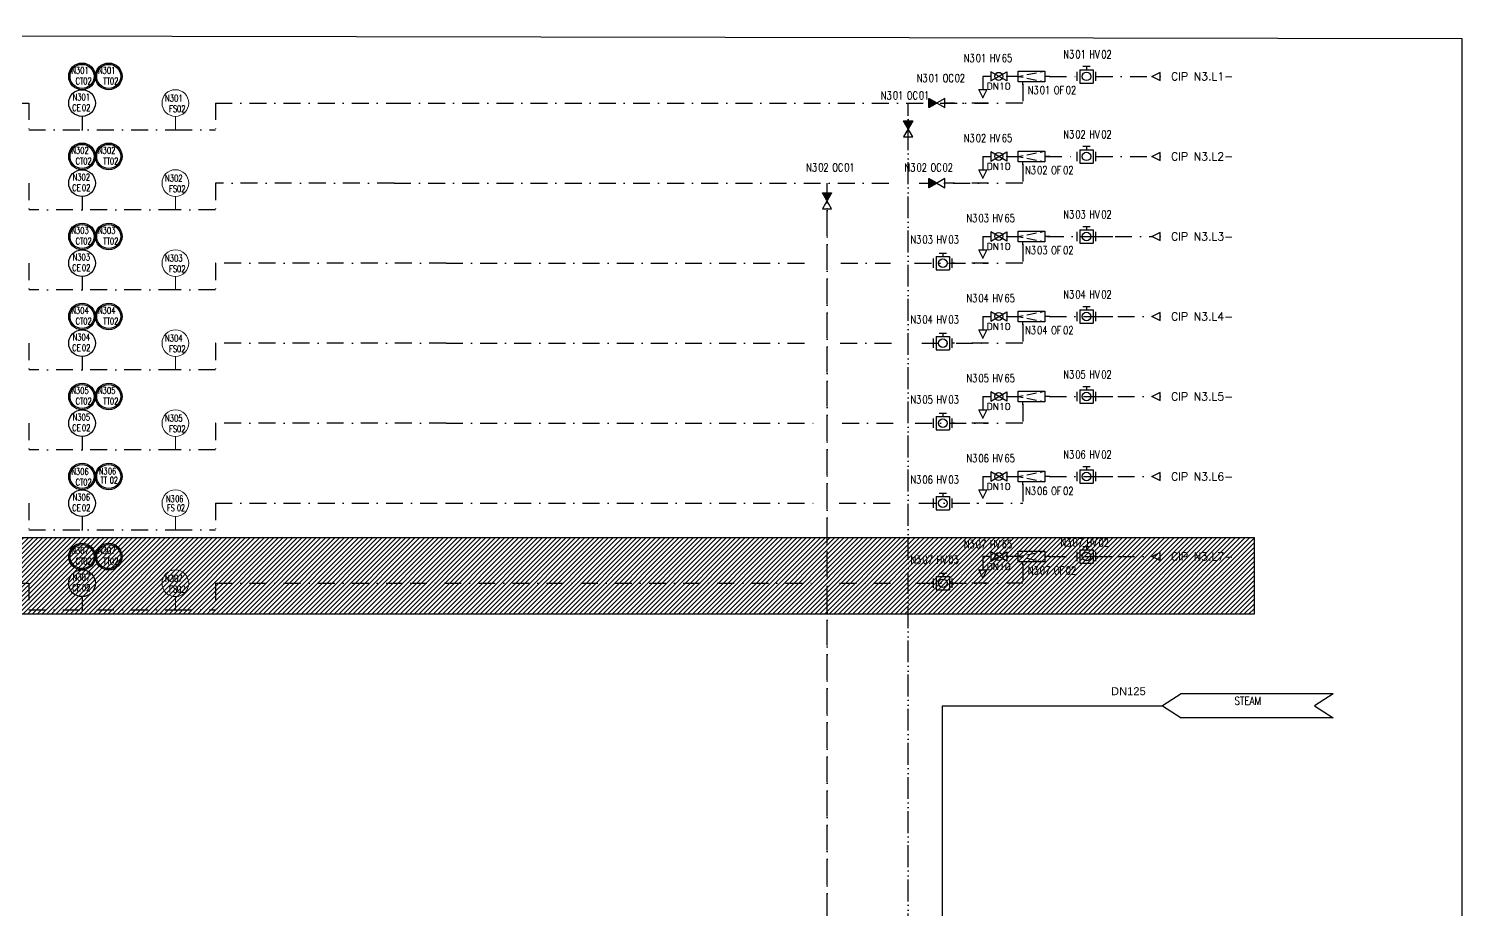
# Model space of a CAD drawing. Header units: inches. Extents: x 23279 to 25519, y 22340 to 23763.
# Drawn here: x 24981 to 25519, y 23376 to 23706 of the extents above; entities that cross this region are included whole.
import ezdxf
from ezdxf.enums import TextEntityAlignment as Align

# ---------------------------------------------------------------- set-up
doc = ezdxf.new("R2010")
doc.units = ezdxf.units.IN
doc.header["$MEASUREMENT"] = 0
doc.linetypes.add('DASHDOT', pattern=[25.4, 12.7, -6.35, 0, -6.35])
doc.linetypes.add('DASHDOT2', pattern=[12.7, 6.35, -3.175, 0, -3.175])
for name, color, linetype in [('20 Pipe Steam Industrial', 231, 'Continuous'), ('DIAMETRE', 7, 'Continuous'), ('FUTUR', 253, 'DASHDOT'), ('Future', 140, 'Continuous'), ('LIBELLE-INSTRUM', 7, 'Continuous'), ('MATERIEL-DIVERS', 7, 'Continuous'), ('REPERES', 7, 'Continuous'), ('Skid', 5, 'Continuous'), ('TEXTES', 7, 'Continuous'), ('TUYAUTERIE-NEP', 4, 'DASHDOT2'), ('TXT_ENG', 7, 'Continuous'), ('VANNES', 7, 'Continuous')]:
    doc.layers.add(name, color=color, linetype=linetype)
for name, color, linetype, lineweight in [('31 Equipment', 7, 'Continuous', 9), ('33 Instruments Labels', 7, 'Continuous', 9), ('40 TXT Data', 7, 'Continuous', 9)]:
    doc.layers.add(name, color=color, linetype=linetype, lineweight=lineweight)
doc.layers.get('REPERES').off()
doc.styles.add('ROMANC', font='romanc')
doc.styles.add('ROMANS', font='ROMANS.SHX')
doc.styles.get("Standard").update_dxf_attribs({"font": 'arial.ttf'})

# ---------------------------------------------------------------- blocks, each defined once
blk = doc.blocks.new('INSTR-F-L-TT')
at = {"layer": 'MATERIEL-DIVERS'}
for radius in [5, 4.5]:
    blk.add_circle((0, 0), radius, dxfattribs=at)
blk = doc.blocks.new('INSTR-M-L-CE')
at = {"color": 7, "extrusion": (0, -1, 0)}
blk.add_point((0, -10), dxfattribs=at)
at = {"layer": 'MATERIEL-DIVERS', "color": 7}
blk.add_line((0, -5), (0, -10), dxfattribs=at)
blk.add_circle((0, 0), 5, dxfattribs=at)
at = {"layer": 'LIBELLE-INSTRUM', "style": 'ROMANS', "width": 0.8, "flags": 8}
blk.add_attdef('CE', text='', height=3, dxfattribs=at).set_placement((0, 0), align=Align.MIDDLE)
blk = doc.blocks.new('INSTR-F-L-CT')
at = {"layer": 'MATERIEL-DIVERS'}
for radius in [5, 4.5]:
    blk.add_circle((0, 0), radius, dxfattribs=at)
blk = doc.blocks.new('FLE23-A')
at = {"color": 7}
for p, q in [((0, 1.5), (-3, 0)), ((-3, 0), (0, -1.5)), ((0, -1.5), (0, 1.5))]:
    blk.add_line(p, q, dxfattribs=at)
at = {"layer": 'MATERIEL-DIVERS', "color": 7, "extrusion": (-1, 0, 0)}
blk.add_point((-3, 0), dxfattribs=at)
at = {"layer": 'MATERIEL-DIVERS', "color": 2}
for p in [(-3, 0), (0, 0)]:
    blk.add_point(p, dxfattribs=at)
at = {"layer": 'MATERIEL-DIVERS', "color": 7, "extrusion": (1, 0, 0)}
blk.add_point((0, 0), dxfattribs=at)
blk = doc.blocks.new('VALVBALL')
at = {"color": 7}
for p, q in [((-3, 1.734), (-3, -1.734)), ((-3, -1.734), (3, 1.734)), ((3, -1.734), (-3, 1.734)), ((3, 1.734), (3, -1.734))]:
    blk.add_line(p, q, dxfattribs=at)
blk.add_circle((0, 0), 1.5, dxfattribs=at)
at = {"color": 7, "extrusion": (-1, 0, 0)}
blk.add_point((-3, 0), dxfattribs=at)
at = {"color": 7, "extrusion": (1, 0, 0)}
blk.add_point((3, 0), dxfattribs=at)
blk = doc.blocks.new('FLE23')
at = {"color": 7}
for p, q in [((0, -1.5), (0, 1.5)), ((0, 1.5), (3, 0)), ((3, 0), (0, -1.5))]:
    blk.add_line(p, q, dxfattribs=at)
at = {"layer": 'MATERIEL-DIVERS', "color": 2}
for p in [(0, 0), (3, 0)]:
    blk.add_point(p, dxfattribs=at)
at = {"layer": 'MATERIEL-DIVERS', "color": 7, "extrusion": (-1, 0, 0)}
blk.add_point((0, 0), dxfattribs=at)
at = {"layer": 'MATERIEL-DIVERS', "color": 7, "extrusion": (1, 0, 0)}
blk.add_point((3, 0), dxfattribs=at)
blk = doc.blocks.new('*X32')
at = {"color": 0}
for p, q in [((-1.2, 0), (-1, 0.1)), ((-1.2, 0), (-1.2, 0)), ((-1, -0.1), (-1.2, 0)), ((-1.2, 0), (-1.2, 0)), ((-1.1, -0.1), (-0.6, 0.4)), ((-1.1, -0.1), (-0.8, 0.3)), ((-0.6, -0.4), (-1.1, 0.1)), ((-0.8, -0.3), (-1.1, 0.1)), ((-1, -0.2), (-0.2, 0.6)), ((-1, -0.1), (-0.4, 0.5)), ((-0.2, -0.6), (-1, 0.2)), ((-0.4, -0.5), (-1, 0.1)), ((-0.9, -0.2), (0, 0.7)), ((0, -0.7), (-0.9, 0.2)), ((-0.8, -0.3), (0.4, 1)), ((-0.8, -0.2), (0.2, 0.9)), ((0.4, -1), (-0.8, 0.3)), ((0.2, -0.9), (-0.8, 0.2)), ((-0.7, -0.3), (0.9, 1.2)), ((-0.7, -0.3), (0.7, 1.1)), ((0.9, -1.2), (-0.7, 0.3)), ((0.7, -1.1), (-0.7, 0.3)), ((-0.6, -0.4), (1.3, 1.5)), ((-0.6, -0.4), (1.1, 1.3)), ((1.3, -1.5), (-0.6, 0.4)), ((1.1, -1.3), (-0.6, 0.4)), ((-0.5, -0.5), (1.7, 1.7)), ((-0.5, -0.4), (1.5, 1.6)), ((1.7, -1.7), (-0.5, 0.5)), ((1.5, -1.6), (-0.5, 0.4)), ((-0.4, -0.5), (1.9, 1.8)), ((1.9, -1.8), (-0.4, 0.5)), ((-0.3, -0.6), (2.3, 2.1)), ((-0.3, -0.5), (2.1, 1.9)), ((2.3, -2.1), (-0.3, 0.6)), ((2.1, -1.9), (-0.3, 0.5)), ((-0.2, -0.6), (2.7, 2.3)), ((-0.2, -0.6), (2.5, 2.2)), ((2.7, -2.3), (-0.2, 0.6)), ((2.5, -2.2), (-0.2, 0.6)), ((-0.1, -0.7), (3.2, 2.5)), ((-0.1, -0.7), (3, 2.4)), ((3.2, -2.5), (-0.1, 0.7)), ((3, -2.4), (-0.1, 0.7)), ((0, -0.7), (3.6, 2.8)), ((0, -0.7), (3.4, 2.7)), ((3.6, -2.8), (0, 0.7)), ((3.4, -2.7), (0, 0.7)), ((0.1, -0.8), (3.8, 2.9)), ((3.8, -2.9), (0.1, 0.8)), ((0.2, -0.8), (4.2, 3.1)), ((0.2, -0.8), (4, 3)), ((4.2, -3.1), (0.2, 0.8)), ((4, -3), (0.2, 0.8)), ((0.3, -0.9), (4.6, 3.4)), ((0.3, -0.9), (4.4, 3.3)), ((4.6, -3.4), (0.3, 0.9)), ((4.4, -3.3), (0.3, 0.9)), ((0.4, -1), (5, 3.6)), ((0.4, -0.9), (4.8, 3.5)), ((5, -3.6), (0.4, 1)), ((4.8, -3.5), (0.4, 0.9)), ((0.5, -1), (5, 3.5)), ((5, -3.5), (0.5, 1)), ((0.6, -1), (5, 3.4)), ((0.6, -1.1), (5, 3.3)), ((5, -3.3), (0.6, 1.1)), ((5, -3.4), (0.6, 1)), ((0.7, -1.1), (5, 3.2)), ((0.7, -1.1), (5, 3.1)), ((5, -3.1), (0.7, 1.1)), ((5, -3.2), (0.7, 1.1)), ((0.8, -1.2), (5, 3.1)), ((0.8, -1.2), (5, 3)), ((5, -3.1), (0.8, 1.2)), ((5, -3), (0.8, 1.2)), ((0.9, -1.2), (5, 2.9)), ((0.9, -1.3), (5, 2.8)), ((5, -2.8), (0.9, 1.3)), ((5, -2.9), (0.9, 1.2)), ((1, -1.3), (5, 2.7)), ((5, -2.7), (1, 1.3)), ((1.1, -1.3), (5, 2.6)), ((1.1, -1.4), (5, 2.5)), ((5, -2.5), (1.1, 1.4)), ((5, -2.6), (1.1, 1.3)), ((1.2, -1.4), (5, 2.4)), ((1.2, -1.4), (5, 2.3)), ((5, -2.4), (1.2, 1.4)), ((5, -2.3), (1.2, 1.4)), ((1.3, -1.5), (5, 2.3)), ((1.3, -1.5), (5, 2.2)), ((5, -2.3), (1.3, 1.5)), ((5, -2.2), (1.3, 1.5)), ((1.4, -1.5), (5, 2.1)), ((1.4, -1.6), (5, 2)), ((5, -2), (1.4, 1.6)), ((5, -2.1), (1.4, 1.5)), ((1.5, -1.6), (5, 1.9)), ((5, -1.9), (1.5, 1.6)), ((1.6, -1.6), (5, 1.8)), ((1.6, -1.7), (5, 1.7)), ((5, -1.7), (1.6, 1.7)), ((5, -1.8), (1.6, 1.6)), ((5, -1.6), (1.7, 1.7)), ((5, -1.6), (1.7, 1.7)), ((1.7, -1.7), (5, 1.6)), ((1.7, -1.7), (5, 1.6)), ((5, -1.5), (1.8, 1.8)), ((5, -1.4), (1.8, 1.8)), ((1.8, -1.8), (5, 1.5)), ((1.8, -1.8), (5, 1.4)), ((5, -1.3), (1.9, 1.8)), ((1.9, -1.8), (5, 1.3)), ((5, -1.1), (2, 1.9)), ((5, -1.2), (2, 1.8)), ((2, -1.8), (5, 1.2)), ((2, -1.9), (5, 1.1)), ((5, -1), (2.1, 1.9)), ((5, -0.9), (2.1, 1.9)), ((2.1, -1.9), (5, 1)), ((2.1, -1.9), (5, 0.9)), ((5, -0.8), (2.2, 2)), ((5, -0.8), (2.2, 2)), ((2.2, -2), (5, 0.8)), ((2.2, -2), (5, 0.8)), ((5, -0.6), (2.3, 2.1)), ((5, -0.7), (2.3, 2)), ((2.3, -2), (5, 0.7)), ((2.3, -2.1), (5, 0.6)), ((5, -0.5), (2.4, 2.1)), ((2.4, -2.1), (5, 0.5)), ((5, -0.3), (2.5, 2.2)), ((5, -0.4), (2.5, 2.1)), ((2.5, -2.1), (5, 0.4)), ((2.5, -2.2), (5, 0.3)), ((5, -0.2), (2.6, 2.2)), ((5, -0.1), (2.6, 2.2)), ((2.6, -2.2), (5, 0.2)), ((2.6, -2.2), (5, 0.1)), ((5, -0.1), (2.7, 2.3)), ((5, 0), (2.7, 2.3)), ((2.7, -2.3), (5, 0.1)), ((5, 0.1), (2.8, 2.3)), ((5, 0.2), (2.8, 2.4)), ((5, 0.3), (2.9, 2.4)), ((5, 0.5), (3, 2.5)), ((5, 0.4), (3, 2.4)), ((5, 0.6), (3.1, 2.5)), ((5, 0.7), (3.1, 2.5)), ((5, 0.7), (3.2, 2.6)), ((5, 0.8), (3.2, 2.6)), ((5, 0.9), (3.3, 2.6)), ((5, 1), (3.4, 2.7)), ((5, 1.1), (3.4, 2.7)), ((5, 1.3), (3.5, 2.8)), ((5, 1.2), (3.5, 2.7)), ((5, 1.4), (3.6, 2.8)), ((5, 1.5), (3.6, 2.8)), ((5, 1.6), (3.7, 2.9)), ((5, 1.5), (3.7, 2.8)), ((5, 1.7), (3.8, 2.9)), ((5, 1.9), (3.9, 3)), ((5, 1.8), (3.9, 2.9)), ((5, 2), (4, 3)), ((5, 2.1), (4, 3)), ((5, 2.2), (4.1, 3.1)), ((5, 2.2), (4.1, 3.1)), ((5, 2.3), (4.2, 3.1)), ((5, 2.4), (4.3, 3.2)), ((5, 2.5), (4.3, 3.2)), ((5, 2.7), (4.4, 3.3)), ((5, 2.6), (4.4, 3.2)), ((5, 2.8), (4.5, 3.3)), ((5, 2.9), (4.5, 3.3)), ((5, 3), (4.6, 3.4)), ((5, 3), (4.6, 3.4)), ((5, 3.1), (4.7, 3.4)), ((5, 3.2), (4.8, 3.5)), ((5, 3.3), (4.8, 3.5)), ((5, 3.5), (4.9, 3.6)), ((5, 3.4), (4.9, 3.5)), ((5, 3.6), (5, 3.6)), ((2.7, -2.3), (5, 0)), ((2.8, -2.3), (5, -0.1)), ((2.8, -2.4), (5, -0.2)), ((2.9, -2.4), (5, -0.3)), ((3, -2.4), (5, -0.4)), ((3, -2.5), (5, -0.5)), ((3.1, -2.5), (5, -0.6)), ((3.1, -2.5), (5, -0.7)), ((3.2, -2.6), (5, -0.7)), ((3.2, -2.6), (5, -0.8)), ((3.3, -2.6), (5, -0.9)), ((3.4, -2.7), (5, -1)), ((3.4, -2.7), (5, -1.1)), ((3.5, -2.7), (5, -1.2)), ((3.5, -2.8), (5, -1.3)), ((3.6, -2.8), (5, -1.4)), ((3.6, -2.8), (5, -1.5)), ((3.7, -2.8), (5, -1.5)), ((3.7, -2.9), (5, -1.6)), ((3.8, -2.9), (5, -1.7)), ((3.9, -2.9), (5, -1.8)), ((3.9, -3), (5, -1.9)), ((4, -3), (5, -2)), ((4, -3), (5, -2.1)), ((4.1, -3.1), (5, -2.2)), ((4.1, -3.1), (5, -2.2)), ((4.2, -3.1), (5, -2.3)), ((4.3, -3.2), (5, -2.4)), ((4.3, -3.2), (5, -2.5)), ((4.4, -3.2), (5, -2.6)), ((4.4, -3.3), (5, -2.7)), ((4.5, -3.3), (5, -2.8)), ((4.5, -3.3), (5, -2.9)), ((4.6, -3.4), (5, -3)), ((4.6, -3.4), (5, -3)), ((4.7, -3.4), (5, -3.1)), ((4.8, -3.5), (5, -3.2)), ((4.8, -3.5), (5, -3.3)), ((4.9, -3.5), (5, -3.4)), ((4.9, -3.6), (5, -3.5)), ((5, -3.6), (5, -3.6))]:
    blk.add_line(p, q, dxfattribs=at)
blk = doc.blocks.new('NRVS')
at = {"color": 7}
for p, q in [((-3, -1.73), (-3, 1.73)), ((3, 1.73), (-3, -1.73)), ((-3, 1.73), (3, -1.73)), ((3, -1.73), (3, 1.73))]:
    blk.add_line(p, q, dxfattribs=at)
at = {"color": 7, "extrusion": (1, 0, 0)}
blk.add_point((3, 0), dxfattribs=at)
at = {"color": 7, "extrusion": (-1, 0, 0)}
blk.add_point((-3, 0), dxfattribs=at)
at = {"color": 7, "xscale": 0.4801664355062404, "yscale": 0.4801664355062404, "zscale": 0.4801664355062404}
blk.add_blockref('*X32', (0.6, 0), dxfattribs=at)
blk = doc.blocks.new('SFILT')
at = {"color": 7}
for p, q in [((-10, 0), (-8.33, 0)), ((1.67, 2), (-8.33, 2)), ((-8.33, 2), (-8.33, -2)), ((-6.5, 1.63), (-8.33, 2)), ((-1.5, 0.63), (-5.17, 1.37)), ((1.67, 0), (-0.17, 0.37)), ((1.67, 0), (-0.17, -0.37)), ((1.67, -2), (1.67, 2)), ((-6.5, -1.63), (-8.33, -2)), ((-8.33, -2), (1.67, -2)), ((-1.5, -0.63), (-5.17, -1.37)), ((0, -3), (0, -2))]:
    blk.add_line(p, q, dxfattribs=at)
at = {"color": 7, "extrusion": (-1, 0, 0)}
blk.add_point((-10, 0), dxfattribs=at)
at = {"color": 7, "extrusion": (0, -1, 0)}
blk.add_point((0, -3), dxfattribs=at)
blk = doc.blocks.new('VALVBUTT A BRIDES')
at = {"layer": 'VANNES'}
for p, q in [((-3.5, -1.73), (-3.5, 1.74)), ((-2.5, 2.5), (-2.5, -2.5)), ((-2.5, 2.5), (2.5, 2.5)), ((-1.4, 3.77), (1.4, 3.77)), ((0, 3.77), (0, 2.5)), ((2.5, 2.5), (2.5, -2.5)), ((3.5, -1.73), (3.5, 1.74)), ((-2.5, -2.5), (2.5, -2.5))]:
    blk.add_line(p, q, dxfattribs=at)
blk.add_circle((0, 0), 1.6, dxfattribs=at)
blk = doc.blocks.new('APV-INS-M-L-PI')
at = {"layer": '31 Equipment', "color": 7}
blk.add_line((0, -5), (0, -10), dxfattribs=at)
blk.add_circle((0, 0), 5, dxfattribs=at)
at = {"layer": '33 Instruments Labels', "style": 'ROMANS', "width": 0.8, "flags": 8}
blk.add_attdef('PI', text='', height=3, dxfattribs=at).set_placement((0, 0), align=Align.MIDDLE)
blk = doc.blocks.new('REPNORM')
at = {"layer": 'TEXTES', "style": 'ROMANS', "width": 0.75}
for tag, p in [('ZONE', (-9.75, -1.25)), ('SOUSZONE', (-5.25, -1.25)), ('ELEMENT', (0, -1.25)), ('NUM', (4.5, -1.25))]:
    blk.add_attdef(tag, p, '', height=3, dxfattribs=at)
blk = doc.blocks.new('REPINS2')
at = {"layer": 'TEXTES', "style": 'ROMANS', "width": 0.7}
for tag, p in [('ZONE', (-3.35, 0.8)), ('SOUSZONE', (0.05, 0.8)), ('NUM', (0.7, -2.6))]:
    blk.add_attdef(tag, p, '', height=2.5, dxfattribs=at)
blk.add_attdef('ELEMENT', text='', height=2.5, dxfattribs=at).set_placement((-1.56, -2.59), align=Align.CENTER)
blk = doc.blocks.new('REPINS')
at = {"layer": 'TEXTES', "style": 'ROMANS', "width": 0.75}
for tag, p in [('ZONE', (-3.3, 1)), ('SOUSZONE', (0.1, 1)), ('NUM', (0.2, -3))]:
    blk.add_attdef(tag, p, '', height=2.5, dxfattribs=at)
blk.add_attdef('ELEMENT', text='', height=2.5, dxfattribs=at).set_placement((-0.2, -3), align=Align.RIGHT)
blk = doc.blocks.new('VENANT2')
at = {"color": 7}
for p, q in [((-25, 4.49), (-32, 0)), ((-32, 0), (-25, -4.49)), ((32, 4.49), (-25, 4.49)), ((32, 4.49), (25, 0)), ((25, 0), (32, -4.49)), ((32, -4.49), (-25, -4.49))]:
    blk.add_line(p, q, dxfattribs=at)
at = {"color": 7, "style": 'ROMANS', "width": 0.8}
for tag, p in [('VENANT', (-0.04, 0.37)), ('PROV', (-0.04, -3.63))]:
    blk.add_attdef(tag, text='', height=3, dxfattribs=at).set_placement(p, align=Align.CENTER)

msp = doc.modelspace()

# ---------------------------------------------------------------- hatches: boundary and pattern name
at = {"layer": 'Future', "linetype": 'ByBlock'}
h = msp.add_hatch(dxfattribs=at)
h.set_pattern_fill('ANSI31', color=4, scale=10)
h.paths.add_polyline_path([(23582.02, 22950.99), (25012.63, 22950.99), (25012.63, 23368.85), (25513.59, 23368.85), (25513.59, 23308.35), (25335.79, 23308.35), (25134.28, 23308.35), (25134.28, 22935.28), (24983.22, 22935.28), (24983.22, 22913.39), (24947.99, 22913.39), (24947.99, 22907.57), (24906.32, 22907.57), (24906.32, 22916.3), (24826.24, 22916.3), (24826.24, 22909.56), (23582.02, 22909.56)])
h.paths.add_polyline_path([(23453.25, 23515.71), (25440.65, 23515.71), (25440.65, 23487.02), (23453.25, 23487.02)])

# ---------------------------------------------------------------- linework, layer by layer
at = {"layer": '20 Pipe Steam Industrial'}
msp.add_lwpolyline([(25323.78, 23123.42), (25323.78, 23452.67), (25406.37, 23452.67)], dxfattribs=at)
at = {"layer": 'Future', "color": 4, "linetype": 'ByBlock'}
msp.add_lwpolyline([(23453.25, 23515.71), (25440.65, 23515.71), (25440.65, 23487.02), (23453.25, 23487.02), (23453.25, 23515.71)], dxfattribs=at)
at = {"layer": 'Skid'}
msp.add_lwpolyline([(24867.1, 22391.88), (24867.1, 22556.53), (25518.76, 22556.53), (25518.76, 23702.66), (23445.67, 23706.44), (23445.67, 23388.76), (24910.92, 23384.98), (24910.92, 23084.87), (23557, 23084.87), (23557, 22429.72), (24735.31, 22429.72), (24735.31, 22391.88), (24867.1, 22391.88)], dxfattribs=at)
at = {"layer": 'TUYAUTERIE-NEP'}
for p, q in [((25338.94, 23688.58), (25338.94, 23683.62)), ((25341.94, 23688.58), (25338.94, 23688.58)), ((25352.28, 23688.58), (25347.94, 23688.58)), ((25353.94, 23685.58), (25353.94, 23678.58)), ((25363.94, 23688.58), (25374.37, 23688.58)), ((25381.37, 23688.58), (25402.52, 23688.58)), ((24285.27, 23678.58), (24981.19, 23678.58)), ((24981.19, 23678.58), (24981.19, 23668.58)), ((25051.19, 23678.58), (25118.19, 23678.58)), ((25051.19, 23678.58), (25051.19, 23668.58)), ((25118.19, 23678.58), (25340.94, 23678.58)), ((25310.97, 23099.62), (25310.97, 23678.58)), ((25310.97, 22982.57), (25310.97, 23678.58)), ((25353.94, 23678.58), (25324.74, 23678.58)), ((24981.19, 23668.58), (25036.19, 23668.58)), ((25036.19, 23668.58), (25051.19, 23668.58)), ((25338.94, 23658.58), (25338.94, 23653.58)), ((25338.94, 23658.58), (25341.94, 23658.58)), ((25347.94, 23658.58), (25352.28, 23658.58)), ((25353.94, 23655.58), (25353.94, 23648.58)), ((25362.28, 23658.58), (25374.37, 23658.58)), ((25381.37, 23658.58), (25402.52, 23658.58)), ((24981.19, 23648.58), (24981.19, 23638.58)), ((25118.19, 23648.58), (25051.19, 23648.58)), ((25051.19, 23648.58), (25051.19, 23638.58)), ((25118.19, 23648.58), (25305.78, 23648.58)), ((25280.54, 23129.62), (25280.54, 23648.58)), ((25280.54, 23030.09), (25280.54, 23648.58)), ((25315.03, 23648.58), (25340.94, 23648.58)), ((25327.44, 23648.58), (25324.74, 23648.58)), ((25353.94, 23648.58), (25327.44, 23648.58)), ((25036.19, 23638.58), (24981.19, 23638.58)), ((25051.19, 23638.58), (25036.19, 23638.58)), ((25338.94, 23628.58), (25338.94, 23623.58)), ((25338.94, 23628.58), (25341.94, 23628.58)), ((25347.94, 23628.58), (25352.28, 23628.58)), ((25362.94, 23628.58), (25402.52, 23628.58)), ((25381.37, 23628.58), (25391.17, 23628.58)), ((25353.94, 23625.58), (25353.94, 23618.58)), ((24981.19, 23618.58), (24981.19, 23608.58)), ((25137.69, 23618.58), (25051.19, 23618.58)), ((25051.19, 23618.58), (25051.19, 23608.58)), ((25137.69, 23618.58), (25274.23, 23618.58)), ((25285.75, 23618.58), (25304.36, 23618.58)), ((25313.35, 23618.58), (25340.94, 23618.58)), ((25353.94, 23618.58), (25327.44, 23618.58)), ((25036.19, 23608.58), (24981.19, 23608.58)), ((25051.19, 23608.58), (25036.19, 23608.58)), ((25338.94, 23598.58), (25338.94, 23593.58)), ((25338.94, 23598.58), (25341.94, 23598.58)), ((25347.94, 23598.58), (25352.28, 23598.58)), ((25353.94, 23595.58), (25353.94, 23588.58)), ((25363.94, 23598.58), (25402.52, 23598.58)), ((25381.37, 23598.58), (25391.17, 23598.58)), ((24981.19, 23588.58), (24981.19, 23578.58)), ((25137.69, 23588.58), (25051.19, 23588.58)), ((25051.19, 23588.58), (25051.19, 23578.58)), ((25137.69, 23588.58), (25274.9, 23588.58)), ((25285.53, 23588.58), (25305.69, 23588.58)), ((25316.11, 23588.58), (25340.94, 23588.58)), ((25353.94, 23588.58), (25327.44, 23588.58)), ((25036.19, 23578.58), (24981.19, 23578.58)), ((25051.19, 23578.58), (25036.19, 23578.58)), ((25338.94, 23568.58), (25338.94, 23563.58)), ((25338.94, 23568.58), (25341.94, 23568.58)), ((25347.94, 23568.58), (25352.28, 23568.58)), ((25363.94, 23568.58), (25402.52, 23568.58)), ((25381.37, 23568.58), (25391.17, 23568.58)), ((25353.94, 23565.58), (25353.94, 23558.58)), ((24981.19, 23558.58), (24981.19, 23548.58)), ((25137.69, 23558.58), (25051.19, 23558.58)), ((25051.19, 23558.58), (25051.19, 23548.58)), ((25137.69, 23558.58), (25275.37, 23558.58)), ((25286.25, 23558.58), (25306.96, 23558.58)), ((25313.6, 23558.58), (25340.94, 23558.58)), ((25353.94, 23558.58), (25327.44, 23558.58)), ((25036.19, 23548.58), (24981.19, 23548.58)), ((25051.19, 23548.58), (25036.19, 23548.58)), ((25338.94, 23538.58), (25338.94, 23533.58)), ((25338.94, 23538.58), (25341.94, 23538.58)), ((25347.94, 23538.58), (25352.28, 23538.58)), ((25353.94, 23535.58), (25353.94, 23528.58)), ((25363.94, 23538.58), (25402.52, 23538.58)), ((25381.37, 23538.58), (25391.17, 23538.58)), ((24981.19, 23528.58), (24981.19, 23518.58)), ((25051.19, 23528.58), (25137.69, 23528.58)), ((25051.19, 23528.58), (25051.19, 23518.58)), ((25137.69, 23528.58), (25276.61, 23528.58)), ((25285.09, 23528.58), (25306.95, 23528.58)), ((25314.93, 23528.58), (25340.94, 23528.58)), ((25327.44, 23528.58), (25353.94, 23528.58)), ((25327.44, 23528.58), (25353.94, 23528.58)), ((24981.19, 23518.58), (25036.19, 23518.58)), ((25036.19, 23518.58), (25051.19, 23518.58)), ((25338.94, 23508.58), (25338.94, 23503.62)), ((25341.94, 23508.58), (25338.94, 23508.58)), ((25352.28, 23508.58), (25347.94, 23508.58)), ((25363.94, 23508.58), (25402.52, 23508.58)), ((25381.37, 23508.58), (25391.17, 23508.58)), ((25353.94, 23505.58), (25353.94, 23498.58)), ((24285.27, 23498.58), (24981.19, 23498.58)), ((24981.19, 23498.58), (24981.19, 23488.58)), ((25051.19, 23498.58), (25124.19, 23498.58)), ((25051.19, 23498.58), (25051.19, 23488.58)), ((25124.19, 23498.58), (25276.25, 23498.58)), ((25285.22, 23498.58), (25306.87, 23498.58)), ((25313.69, 23498.58), (25340.94, 23498.58)), ((25353.94, 23498.58), (25327.44, 23498.58)), ((24981.19, 23488.58), (25036.19, 23488.58)), ((25036.19, 23488.58), (25051.19, 23488.58))]:
    msp.add_line(p, q, dxfattribs=at)

# ---------------------------------------------------------------- block references
at = {"layer": '31 Equipment'}
for p in [(25036.19, 23678.58), (25036.19, 23648.58), (25036.19, 23618.58), (25036.19, 23588.58), (25036.19, 23558.58), (25036.19, 23528.58), (25036.19, 23498.58)]:
    msp.add_blockref('APV-INS-M-L-PI', p, dxfattribs=at)
at = {"layer": 'FUTUR', "linetype": 'DASHDOT', "rotation": 0.0001520394913859}
msp.add_blockref('VALVBUTT A BRIDES', (25323.94, 23558.58), dxfattribs=at)
at = {"layer": 'MATERIEL-DIVERS'}
for name, p in [('INSTR-F-L-CT', (25001.19, 23688.58)), ('INSTR-F-L-TT', (25011.19, 23688.58)), ('FLE23-A', (25405.52, 23688.58)), ('INSTR-M-L-CE', (25001.19, 23678.58)), ('INSTR-F-L-CT', (25001.19, 23658.58)), ('INSTR-F-L-TT', (25011.19, 23658.58)), ('FLE23-A', (25405.52, 23658.58)), ('INSTR-M-L-CE', (25001.19, 23648.58)), ('INSTR-F-L-CT', (25001.19, 23628.58)), ('INSTR-F-L-TT', (25011.19, 23628.58)), ('FLE23-A', (25405.52, 23628.58)), ('INSTR-M-L-CE', (25001.19, 23618.58)), ('INSTR-F-L-CT', (25001.19, 23598.58)), ('INSTR-F-L-TT', (25011.19, 23598.58)), ('FLE23-A', (25405.52, 23598.58)), ('INSTR-M-L-CE', (25001.19, 23588.58)), ('VALVBALL', (25344.94, 23568.58)), ('FLE23-A', (25405.52, 23568.58)), ('VALVBALL', (25344.94, 23538.58)), ('FLE23-A', (25405.52, 23538.58)), ('FLE23-A', (25405.52, 23508.58))]:
    msp.add_blockref(name, p, dxfattribs=at)
at = {"layer": 'MATERIEL-DIVERS', "xscale": -1}
for p in [(25353.94, 23688.58), (25353.94, 23508.58)]:
    msp.add_blockref('SFILT', p, dxfattribs=at)
at = {"layer": 'MATERIEL-DIVERS', "rotation": 270}
for p in [(25338.94, 23683.6), (25338.94, 23653.6), (25338.94, 23623.6), (25338.94, 23593.6), (25338.94, 23503.6)]:
    msp.add_blockref('FLE23', p, dxfattribs=at)
at = {"layer": 'MATERIEL-DIVERS', "xscale": -1, "rotation": 0.0001520394913967493}
for p in [(25353.94, 23658.58), (25353.94, 23628.58), (25353.94, 23598.58), (25353.94, 23568.58), (25353.94, 23538.58)]:
    msp.add_blockref('SFILT', p, dxfattribs=at)
at = {"layer": 'MATERIEL-DIVERS'}
ref = msp.add_blockref('VENANT2', (25438.37, 23452.67), dxfattribs=at)
ref.add_attrib('VENANT', 'STEAM', dxfattribs={"layer": '0', "color": 7, "height": 3, "style": 'ROMANS', "width": 0.8}).set_placement((25438.33, 23453.04), align=Align.CENTER)
at = {"layer": 'REPERES'}
for name, p, values in [('REPNORM', (25341.59, 23695.17), {'ZONE': 'N3', 'SOUSZONE': '01', 'ELEMENT': 'HV', 'NUM': '65'}), ('REPNORM', (25378.91, 23696.58), {'ZONE': 'N3', 'SOUSZONE': '01', 'ELEMENT': 'HV', 'NUM': '02'}), ('REPNORM', (25323.92, 23687.67), {'ZONE': 'N3', 'SOUSZONE': '01', 'ELEMENT': 'OC', 'NUM': '02'}), ('REPINS', (25000.92, 23678.58), {'ZONE': 'N3', 'SOUSZONE': '01', 'ELEMENT': 'CE', 'NUM': '02'}), ('REPNORM', (25310.5, 23681.17), {'ZONE': 'N3', 'SOUSZONE': '01', 'ELEMENT': 'OC', 'NUM': '01'}), ('REPNORM', (25365.59, 23683.17), {'ZONE': 'N3', 'SOUSZONE': '01', 'ELEMENT': 'OF', 'NUM': '02'}), ('REPNORM', (25341.59, 23665.17), {'ZONE': 'N3', 'SOUSZONE': '02', 'ELEMENT': 'HV', 'NUM': '65'}), ('REPNORM', (25378.91, 23666.58), {'ZONE': 'N3', 'SOUSZONE': '02', 'ELEMENT': 'HV', 'NUM': '02'}), ('REPNORM', (25282.52, 23654.18), {'ZONE': 'N3', 'SOUSZONE': '02', 'ELEMENT': 'OC', 'NUM': '01'}), ('REPNORM', (25319.38, 23654.17), {'ZONE': 'N3', 'SOUSZONE': '02', 'ELEMENT': 'OC', 'NUM': '02'}), ('REPNORM', (25364.59, 23653.17), {'ZONE': 'N3', 'SOUSZONE': '02', 'ELEMENT': 'OF', 'NUM': '02'}), ('REPINS', (25000.92, 23648.58), {'ZONE': 'N3', 'SOUSZONE': '02', 'ELEMENT': 'CE', 'NUM': '02'}), ('REPNORM', (25378.91, 23636.58), {'ZONE': 'N3', 'SOUSZONE': '03', 'ELEMENT': 'HV', 'NUM': '02'}), ('REPNORM', (25342.59, 23635.17), {'ZONE': 'N3', 'SOUSZONE': '03', 'ELEMENT': 'HV', 'NUM': '65'}), ('REPNORM', (25321.59, 23627.17), {'ZONE': 'N3', 'SOUSZONE': '03', 'ELEMENT': 'HV', 'NUM': '03'}), ('REPINS', (25000.92, 23618.58), {'ZONE': 'N3', 'SOUSZONE': '03', 'ELEMENT': 'CE', 'NUM': '02'}), ('REPNORM', (25364.59, 23623.17), {'ZONE': 'N3', 'SOUSZONE': '03', 'ELEMENT': 'OF', 'NUM': '02'}), ('REPNORM', (25342.59, 23605.17), {'ZONE': 'N3', 'SOUSZONE': '04', 'ELEMENT': 'HV', 'NUM': '65'}), ('REPNORM', (25378.91, 23606.58), {'ZONE': 'N3', 'SOUSZONE': '04', 'ELEMENT': 'HV', 'NUM': '02'}), ('REPNORM', (25321.59, 23597.17), {'ZONE': 'N3', 'SOUSZONE': '04', 'ELEMENT': 'HV', 'NUM': '03'}), ('REPNORM', (25364.59, 23593.17), {'ZONE': 'N3', 'SOUSZONE': '04', 'ELEMENT': 'OF', 'NUM': '02'}), ('REPINS', (25000.92, 23588.58), {'ZONE': 'N3', 'SOUSZONE': '04', 'ELEMENT': 'CE', 'NUM': '02'}), ('REPNORM', (25378.91, 23576.58), {'ZONE': 'N3', 'SOUSZONE': '05', 'ELEMENT': 'HV', 'NUM': '02'}), ('REPNORM', (25342.59, 23575.17), {'ZONE': 'N3', 'SOUSZONE': '05', 'ELEMENT': 'HV', 'NUM': '65'}), ('REPNORM', (25321.59, 23567.17), {'ZONE': 'N3', 'SOUSZONE': '05', 'ELEMENT': 'HV', 'NUM': '03'}), ('REPINS', (25000.92, 23558.58), {'ZONE': 'N3', 'SOUSZONE': '05', 'ELEMENT': 'CE', 'NUM': '02'}), ('REPNORM', (25342.59, 23545.17), {'ZONE': 'N3', 'SOUSZONE': '06', 'ELEMENT': 'HV', 'NUM': '65'}), ('REPNORM', (25378.91, 23546.58), {'ZONE': 'N3', 'SOUSZONE': '06', 'ELEMENT': 'HV', 'NUM': '02'}), ('REPINS2', (25010.92, 23538.58), {'ZONE': 'N3', 'SOUSZONE': '06', 'NUM': '02', 'ELEMENT': 'TT'}), ('REPNORM', (25321.59, 23537.17), {'ZONE': 'N3', 'SOUSZONE': '06', 'ELEMENT': 'HV', 'NUM': '03'}), ('REPINS', (25000.92, 23528.58), {'ZONE': 'N3', 'SOUSZONE': '06', 'ELEMENT': 'CE', 'NUM': '02'}), ('REPINS2', (25036.09, 23528.18), {'ZONE': 'N3', 'SOUSZONE': '06', 'NUM': '02', 'ELEMENT': 'FS'}), ('REPNORM', (25364.59, 23532.92), {'ZONE': 'N3', 'SOUSZONE': '06', 'ELEMENT': 'OF', 'NUM': '02'}), ('REPNORM', (25341.59, 23512.96), {'ZONE': 'N3', 'SOUSZONE': '07', 'ELEMENT': 'HV', 'NUM': '65'}), ('REPNORM', (25377.86, 23513.6), {'ZONE': 'N3', 'SOUSZONE': '07', 'ELEMENT': 'HV', 'NUM': '02'}), ('REPNORM', (25321.59, 23507.17), {'ZONE': 'N3', 'SOUSZONE': '07', 'ELEMENT': 'HV', 'NUM': '03'}), ('REPNORM', (25365.59, 23503.17), {'ZONE': 'N3', 'SOUSZONE': '07', 'ELEMENT': 'OF', 'NUM': '02'}), ('REPINS', (25000.92, 23498.58), {'ZONE': 'N3', 'SOUSZONE': '07', 'ELEMENT': 'CE', 'NUM': '02'})]:
    msp.add_blockref(name, p, dxfattribs=at).add_auto_attribs(values)
ref = msp.add_blockref('REPINS2', (25000.92, 23688.58), dxfattribs=at)
ref.add_attrib('ZONE', 'N3', (24997.12, 23689.58), dxfattribs={"layer": 'TEXTES', "height": 2.5, "style": 'ROMANS', "width": 0.75})
ref.add_attrib('SOUSZONE', '01', (25000.52, 23689.58), dxfattribs={"layer": 'TEXTES', "height": 2.5, "style": 'ROMANS', "width": 0.75})
ref.add_attrib('ELEMENT', 'CT', dxfattribs={"layer": 'TEXTES', "height": 2.5, "style": 'ROMANS', "width": 0.75}).set_placement((25001.72, 23685.58), align=Align.RIGHT)
ref.add_attrib('NUM', '02', (25001.62, 23685.58), dxfattribs={"layer": 'TEXTES', "height": 2.5, "style": 'ROMANS', "width": 0.75})
ref = msp.add_blockref('REPINS2', (25010.92, 23688.58), dxfattribs=at)
ref.add_attrib('ZONE', 'N3', (25007.12, 23689.58), dxfattribs={"layer": 'TEXTES', "height": 2.5, "style": 'ROMANS', "width": 0.75})
ref.add_attrib('SOUSZONE', '01', (25010.52, 23689.58), dxfattribs={"layer": 'TEXTES', "height": 2.5, "style": 'ROMANS', "width": 0.75})
ref.add_attrib('ELEMENT', 'TT', dxfattribs={"layer": 'TEXTES', "height": 2.5, "style": 'ROMANS', "width": 0.75}).set_placement((25011.72, 23685.58), align=Align.RIGHT)
ref.add_attrib('NUM', '02', (25011.62, 23685.58), dxfattribs={"layer": 'TEXTES', "height": 2.5, "style": 'ROMANS', "width": 0.75})
ref = msp.add_blockref('REPINS2', (25036.09, 23678.18), dxfattribs=at)
ref.add_attrib('ZONE', 'N3', (25032.29, 23679.18), dxfattribs={"layer": 'TEXTES', "height": 2.5, "style": 'ROMANS', "width": 0.75})
ref.add_attrib('SOUSZONE', '01', (25035.69, 23679.18), dxfattribs={"layer": 'TEXTES', "height": 2.5, "style": 'ROMANS', "width": 0.75})
ref.add_attrib('ELEMENT', 'FS', dxfattribs={"layer": 'TEXTES', "height": 2.5, "style": 'ROMANS', "width": 0.75}).set_placement((25036.89, 23675.18), align=Align.RIGHT)
ref.add_attrib('NUM', '02', (25036.79, 23675.18), dxfattribs={"layer": 'TEXTES', "height": 2.5, "style": 'ROMANS', "width": 0.75})
ref = msp.add_blockref('REPINS2', (25000.92, 23658.58), dxfattribs=at)
ref.add_attrib('ZONE', 'N3', (24997.12, 23659.58), dxfattribs={"layer": 'TEXTES', "height": 2.5, "style": 'ROMANS', "width": 0.75})
ref.add_attrib('SOUSZONE', '02', (25000.52, 23659.58), dxfattribs={"layer": 'TEXTES', "height": 2.5, "style": 'ROMANS', "width": 0.75})
ref.add_attrib('ELEMENT', 'CT', dxfattribs={"layer": 'TEXTES', "height": 2.5, "style": 'ROMANS', "width": 0.75}).set_placement((25001.72, 23655.58), align=Align.RIGHT)
ref.add_attrib('NUM', '02', (25001.62, 23655.58), dxfattribs={"layer": 'TEXTES', "height": 2.5, "style": 'ROMANS', "width": 0.75})
ref = msp.add_blockref('REPINS2', (25010.92, 23658.58), dxfattribs=at)
ref.add_attrib('ZONE', 'N3', (25007.12, 23659.58), dxfattribs={"layer": 'TEXTES', "height": 2.5, "style": 'ROMANS', "width": 0.75})
ref.add_attrib('SOUSZONE', '02', (25010.52, 23659.58), dxfattribs={"layer": 'TEXTES', "height": 2.5, "style": 'ROMANS', "width": 0.75})
ref.add_attrib('ELEMENT', 'TT', dxfattribs={"layer": 'TEXTES', "height": 2.5, "style": 'ROMANS', "width": 0.75}).set_placement((25011.72, 23655.58), align=Align.RIGHT)
ref.add_attrib('NUM', '02', (25011.62, 23655.58), dxfattribs={"layer": 'TEXTES', "height": 2.5, "style": 'ROMANS', "width": 0.75})
ref = msp.add_blockref('REPINS2', (25036.09, 23648.18), dxfattribs=at)
ref.add_attrib('ZONE', 'N3', (25032.29, 23649.18), dxfattribs={"layer": 'TEXTES', "height": 2.5, "style": 'ROMANS', "width": 0.75})
ref.add_attrib('SOUSZONE', '02', (25035.69, 23649.18), dxfattribs={"layer": 'TEXTES', "height": 2.5, "style": 'ROMANS', "width": 0.75})
ref.add_attrib('ELEMENT', 'FS', dxfattribs={"layer": 'TEXTES', "height": 2.5, "style": 'ROMANS', "width": 0.75}).set_placement((25036.89, 23645.18), align=Align.RIGHT)
ref.add_attrib('NUM', '02', (25036.79, 23645.18), dxfattribs={"layer": 'TEXTES', "height": 2.5, "style": 'ROMANS', "width": 0.75})
ref = msp.add_blockref('REPINS2', (25000.92, 23628.58), dxfattribs=at)
ref.add_attrib('ZONE', 'N3', (24997.12, 23629.58), dxfattribs={"layer": 'TEXTES', "height": 2.5, "style": 'ROMANS', "width": 0.75})
ref.add_attrib('SOUSZONE', '03', (25000.52, 23629.58), dxfattribs={"layer": 'TEXTES', "height": 2.5, "style": 'ROMANS', "width": 0.75})
ref.add_attrib('ELEMENT', 'CT', dxfattribs={"layer": 'TEXTES', "height": 2.5, "style": 'ROMANS', "width": 0.75}).set_placement((25001.72, 23625.58), align=Align.RIGHT)
ref.add_attrib('NUM', '02', (25001.62, 23625.58), dxfattribs={"layer": 'TEXTES', "height": 2.5, "style": 'ROMANS', "width": 0.75})
ref = msp.add_blockref('REPINS2', (25010.92, 23628.58), dxfattribs=at)
ref.add_attrib('ZONE', 'N3', (25007.12, 23629.58), dxfattribs={"layer": 'TEXTES', "height": 2.5, "style": 'ROMANS', "width": 0.75})
ref.add_attrib('SOUSZONE', '03', (25010.52, 23629.58), dxfattribs={"layer": 'TEXTES', "height": 2.5, "style": 'ROMANS', "width": 0.75})
ref.add_attrib('ELEMENT', 'TT', dxfattribs={"layer": 'TEXTES', "height": 2.5, "style": 'ROMANS', "width": 0.75}).set_placement((25011.72, 23625.58), align=Align.RIGHT)
ref.add_attrib('NUM', '02', (25011.62, 23625.58), dxfattribs={"layer": 'TEXTES', "height": 2.5, "style": 'ROMANS', "width": 0.75})
ref = msp.add_blockref('REPINS2', (25036.09, 23618.18), dxfattribs=at)
ref.add_attrib('ZONE', 'N3', (25032.29, 23619.18), dxfattribs={"layer": 'TEXTES', "height": 2.5, "style": 'ROMANS', "width": 0.75})
ref.add_attrib('SOUSZONE', '03', (25035.69, 23619.18), dxfattribs={"layer": 'TEXTES', "height": 2.5, "style": 'ROMANS', "width": 0.75})
ref.add_attrib('ELEMENT', 'FS', dxfattribs={"layer": 'TEXTES', "height": 2.5, "style": 'ROMANS', "width": 0.75}).set_placement((25036.89, 23615.18), align=Align.RIGHT)
ref.add_attrib('NUM', '02', (25036.79, 23615.18), dxfattribs={"layer": 'TEXTES', "height": 2.5, "style": 'ROMANS', "width": 0.75})
ref = msp.add_blockref('REPINS2', (25000.92, 23598.58), dxfattribs=at)
ref.add_attrib('ZONE', 'N3', (24997.12, 23599.58), dxfattribs={"layer": 'TEXTES', "height": 2.5, "style": 'ROMANS', "width": 0.75})
ref.add_attrib('SOUSZONE', '04', (25000.52, 23599.58), dxfattribs={"layer": 'TEXTES', "height": 2.5, "style": 'ROMANS', "width": 0.75})
ref.add_attrib('ELEMENT', 'CT', dxfattribs={"layer": 'TEXTES', "height": 2.5, "style": 'ROMANS', "width": 0.75}).set_placement((25001.72, 23595.58), align=Align.RIGHT)
ref.add_attrib('NUM', '02', (25001.62, 23595.58), dxfattribs={"layer": 'TEXTES', "height": 2.5, "style": 'ROMANS', "width": 0.75})
ref = msp.add_blockref('REPINS2', (25010.92, 23598.58), dxfattribs=at)
ref.add_attrib('ZONE', 'N3', (25007.12, 23599.58), dxfattribs={"layer": 'TEXTES', "height": 2.5, "style": 'ROMANS', "width": 0.75})
ref.add_attrib('SOUSZONE', '04', (25010.52, 23599.58), dxfattribs={"layer": 'TEXTES', "height": 2.5, "style": 'ROMANS', "width": 0.75})
ref.add_attrib('ELEMENT', 'TT', dxfattribs={"layer": 'TEXTES', "height": 2.5, "style": 'ROMANS', "width": 0.75}).set_placement((25011.72, 23595.58), align=Align.RIGHT)
ref.add_attrib('NUM', '02', (25011.62, 23595.58), dxfattribs={"layer": 'TEXTES', "height": 2.5, "style": 'ROMANS', "width": 0.75})
ref = msp.add_blockref('REPINS2', (25036.09, 23588.18), dxfattribs=at)
ref.add_attrib('ZONE', 'N3', (25032.29, 23589.18), dxfattribs={"layer": 'TEXTES', "height": 2.5, "style": 'ROMANS', "width": 0.75})
ref.add_attrib('SOUSZONE', '04', (25035.69, 23589.18), dxfattribs={"layer": 'TEXTES', "height": 2.5, "style": 'ROMANS', "width": 0.75})
ref.add_attrib('ELEMENT', 'FS', dxfattribs={"layer": 'TEXTES', "height": 2.5, "style": 'ROMANS', "width": 0.75}).set_placement((25036.89, 23585.18), align=Align.RIGHT)
ref.add_attrib('NUM', '02', (25036.79, 23585.18), dxfattribs={"layer": 'TEXTES', "height": 2.5, "style": 'ROMANS', "width": 0.75})
ref = msp.add_blockref('REPINS2', (25000.92, 23568.58), dxfattribs=at)
ref.add_attrib('ZONE', 'N3', (24997.12, 23569.58), dxfattribs={"layer": 'TEXTES', "height": 2.5, "style": 'ROMANS', "width": 0.75})
ref.add_attrib('SOUSZONE', '05', (25000.52, 23569.58), dxfattribs={"layer": 'TEXTES', "height": 2.5, "style": 'ROMANS', "width": 0.75})
ref.add_attrib('ELEMENT', 'CT', dxfattribs={"layer": 'TEXTES', "height": 2.5, "style": 'ROMANS', "width": 0.75}).set_placement((25001.72, 23565.58), align=Align.RIGHT)
ref.add_attrib('NUM', '02', (25001.62, 23565.58), dxfattribs={"layer": 'TEXTES', "height": 2.5, "style": 'ROMANS', "width": 0.75})
ref = msp.add_blockref('REPINS2', (25010.92, 23568.58), dxfattribs=at)
ref.add_attrib('ZONE', 'N3', (25007.12, 23569.58), dxfattribs={"layer": 'TEXTES', "height": 2.5, "style": 'ROMANS', "width": 0.75})
ref.add_attrib('SOUSZONE', '05', (25010.52, 23569.58), dxfattribs={"layer": 'TEXTES', "height": 2.5, "style": 'ROMANS', "width": 0.75})
ref.add_attrib('ELEMENT', 'TT', dxfattribs={"layer": 'TEXTES', "height": 2.5, "style": 'ROMANS', "width": 0.75}).set_placement((25011.72, 23565.58), align=Align.RIGHT)
ref.add_attrib('NUM', '02', (25011.62, 23565.58), dxfattribs={"layer": 'TEXTES', "height": 2.5, "style": 'ROMANS', "width": 0.75})
ref = msp.add_blockref('REPINS2', (25036.09, 23558.18), dxfattribs=at)
ref.add_attrib('ZONE', 'N3', (25032.29, 23559.18), dxfattribs={"layer": 'TEXTES', "height": 2.5, "style": 'ROMANS', "width": 0.75})
ref.add_attrib('SOUSZONE', '05', (25035.69, 23559.18), dxfattribs={"layer": 'TEXTES', "height": 2.5, "style": 'ROMANS', "width": 0.75})
ref.add_attrib('ELEMENT', 'FS', dxfattribs={"layer": 'TEXTES', "height": 2.5, "style": 'ROMANS', "width": 0.75}).set_placement((25036.89, 23555.18), align=Align.RIGHT)
ref.add_attrib('NUM', '02', (25036.79, 23555.18), dxfattribs={"layer": 'TEXTES', "height": 2.5, "style": 'ROMANS', "width": 0.75})
ref = msp.add_blockref('REPINS2', (25000.92, 23538.19), dxfattribs=at)
ref.add_attrib('ZONE', 'N3', (24997.12, 23539.19), dxfattribs={"layer": 'TEXTES', "height": 2.5, "style": 'ROMANS', "width": 0.75})
ref.add_attrib('SOUSZONE', '06', (25000.52, 23539.19), dxfattribs={"layer": 'TEXTES', "height": 2.5, "style": 'ROMANS', "width": 0.75})
ref.add_attrib('ELEMENT', 'CT', dxfattribs={"layer": 'TEXTES', "height": 2.5, "style": 'ROMANS', "width": 0.75}).set_placement((25001.72, 23535.19), align=Align.RIGHT)
ref.add_attrib('NUM', '02', (25001.62, 23535.19), dxfattribs={"layer": 'TEXTES', "height": 2.5, "style": 'ROMANS', "width": 0.75})
ref = msp.add_blockref('REPINS2', (25000.92, 23508.58), dxfattribs=at)
ref.add_attrib('ZONE', 'N3', (24997.12, 23509.58), dxfattribs={"layer": 'TEXTES', "height": 2.5, "style": 'ROMANS', "width": 0.75})
ref.add_attrib('SOUSZONE', '07', (25000.52, 23509.58), dxfattribs={"layer": 'TEXTES', "height": 2.5, "style": 'ROMANS', "width": 0.75})
ref.add_attrib('ELEMENT', 'CT', dxfattribs={"layer": 'TEXTES', "height": 2.5, "style": 'ROMANS', "width": 0.75}).set_placement((25001.72, 23505.58), align=Align.RIGHT)
ref.add_attrib('NUM', '02', (25001.62, 23505.58), dxfattribs={"layer": 'TEXTES', "height": 2.5, "style": 'ROMANS', "width": 0.75})
ref = msp.add_blockref('REPINS2', (25010.92, 23508.58), dxfattribs=at)
ref.add_attrib('ZONE', 'N3', (25007.12, 23509.58), dxfattribs={"layer": 'TEXTES', "height": 2.5, "style": 'ROMANS', "width": 0.75})
ref.add_attrib('SOUSZONE', '07', (25010.52, 23509.58), dxfattribs={"layer": 'TEXTES', "height": 2.5, "style": 'ROMANS', "width": 0.75})
ref.add_attrib('ELEMENT', 'TT', dxfattribs={"layer": 'TEXTES', "height": 2.5, "style": 'ROMANS', "width": 0.75}).set_placement((25011.72, 23505.58), align=Align.RIGHT)
ref.add_attrib('NUM', '02', (25011.62, 23505.58), dxfattribs={"layer": 'TEXTES', "height": 2.5, "style": 'ROMANS', "width": 0.75})
ref = msp.add_blockref('REPINS2', (25036.09, 23498.18), dxfattribs=at)
ref.add_attrib('ZONE', 'N3', (25032.29, 23499.18), dxfattribs={"layer": 'TEXTES', "height": 2.5, "style": 'ROMANS', "width": 0.75})
ref.add_attrib('SOUSZONE', '07', (25035.69, 23499.18), dxfattribs={"layer": 'TEXTES', "height": 2.5, "style": 'ROMANS', "width": 0.75})
ref.add_attrib('ELEMENT', 'FS', dxfattribs={"layer": 'TEXTES', "height": 2.5, "style": 'ROMANS', "width": 0.75}).set_placement((25036.89, 23495.18), align=Align.RIGHT)
ref.add_attrib('NUM', '02', (25036.79, 23495.18), dxfattribs={"layer": 'TEXTES', "height": 2.5, "style": 'ROMANS', "width": 0.75})
at = {"layer": 'TUYAUTERIE-NEP'}
for name, p in [('INSTR-F-L-CT', (25001.19, 23568.58)), ('INSTR-F-L-TT', (25011.19, 23568.58)), ('VALVBUTT A BRIDES', (25377.87, 23568.58)), ('INSTR-M-L-CE', (25001.19, 23558.58)), ('INSTR-F-L-CT', (25001.19, 23538.58)), ('INSTR-F-L-TT', (25011.19, 23538.58)), ('VALVBUTT A BRIDES', (25377.87, 23538.58)), ('INSTR-M-L-CE', (25001.19, 23528.58)), ('INSTR-F-L-CT', (25001.19, 23508.58)), ('INSTR-F-L-TT', (25011.19, 23508.58)), ('INSTR-M-L-CE', (25001.19, 23498.58))]:
    msp.add_blockref(name, p, dxfattribs=at)
for name, p, rotation in [('FLE23', (25338.94, 23563.6), 270), ('VALVBUTT A BRIDES', (25323.94, 23528.58), 0.0001520394913859), ('FLE23', (25338.94, 23533.6), 270)]:
    msp.add_blockref(name, p, dxfattribs=dict(at, rotation=rotation))
at = {"layer": 'VANNES'}
for name, p in [('VALVBUTT A BRIDES', (25377.87, 23688.58)), ('VALVBALL', (25344.94, 23688.58)), ('VALVBALL', (25344.94, 23658.58)), ('VALVBUTT A BRIDES', (25377.87, 23658.58)), ('VALVBUTT A BRIDES', (25377.87, 23628.58)), ('VALVBALL', (25344.94, 23628.58)), ('VALVBALL', (25344.94, 23598.58)), ('VALVBUTT A BRIDES', (25377.87, 23598.58)), ('VALVBALL', (25344.94, 23508.58)), ('VALVBUTT A BRIDES', (25377.87, 23508.58))]:
    msp.add_blockref(name, p, dxfattribs=at)
at = {"layer": 'VANNES', "xscale": -1}
for p in [(25321.74, 23678.58), (25321.74, 23648.58)]:
    msp.add_blockref('NRVS', p, dxfattribs=at)
at = {"layer": 'VANNES', "xscale": -1, "rotation": 270}
for p in [(25310.97, 23668.86), (25280.54, 23641.87)]:
    msp.add_blockref('NRVS', p, dxfattribs=at)
at = {"layer": 'VANNES', "rotation": 0.0001520394913859}
for p in [(25323.94, 23618.58), (25323.94, 23588.58), (25323.94, 23498.58)]:
    msp.add_blockref('VALVBUTT A BRIDES', p, dxfattribs=at)

# ---------------------------------------------------------------- texts
at = {"layer": '40 TXT Data', "style": 'ROMANS'}
for p in [(25340.46, 23683.6), (25340.46, 23653.6), (25340.47, 23623.6), (25340.47, 23593.6), (25340.46, 23563.6), (25340.47, 23533.6), (25340.46, 23503.6)]:
    msp.add_text('DN10', height=2.5, dxfattribs=at).set_placement(p)
at = {"layer": 'DIAMETRE'}
msp.add_text('DN125', height=3, dxfattribs=at).set_placement((25387.01, 23456.63))
at = {"layer": 'TXT_ENG', "style": 'ROMANC'}
for s, p in [('CIP N3.L1-', (25409.52, 23688.58)), ('CIP N3.L2-', (25409.52, 23658.58)), ('CIP N3.L3-', (25409.52, 23628.58)), ('CIP N3.L4-', (25409.52, 23598.58)), ('CIP N3.L5-', (25409.52, 23568.58)), ('CIP N3.L6-', (25409.52, 23538.58)), ('CIP N3.L7-', (25409.52, 23508.58))]:
    msp.add_text(s, height=3, dxfattribs=at).set_placement(p, align=Align.MIDDLE_LEFT)

doc.saveas('drawing.dxf')
